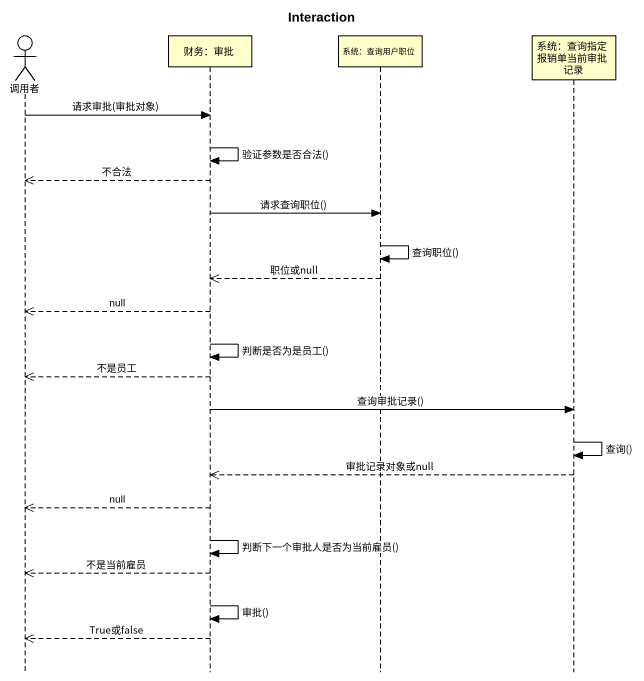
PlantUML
@startuml
title Interaction
hide footbox
actor 调用者
participant "财务：审批" as 财务_审批
participant "系统：查询用户职位" as 系统_查询用户职位
participant "系统：查询指定报销单当前审批记录" as 系统_查询指定报销单当前审批记录

调用者 -> 财务_审批 : 请求审批(审批对象)
财务_审批 -> 财务_审批 : 验证参数是否合法()
财务_审批 -->> 调用者 : 不合法
财务_审批 -> 系统_查询用户职位 : 请求查询职位()
系统_查询用户职位 -> 系统_查询用户职位 : 查询职位()
系统_查询用户职位 -->> 财务_审批 : 职位或null
财务_审批 -->> 调用者 : null
财务_审批 -> 财务_审批 : 判断是否为是员工()
财务_审批 -->> 调用者 : 不是员工
财务_审批 -> 系统_查询指定报销单当前审批记录 : 查询审批记录()
系统_查询指定报销单当前审批记录 -> 系统_查询指定报销单当前审批记录 : 查询()
系统_查询指定报销单当前审批记录 -->> 财务_审批 : 审批记录对象或null
财务_审批 -->> 调用者 : null
财务_审批 -> 财务_审批 : 判断下一个审批人是否为当前雇员()
财务_审批 -->> 调用者 : 不是当前雇员
财务_审批 -> 财务_审批 : 审批()
财务_审批 -->> 调用者 : True或false
@enduml
